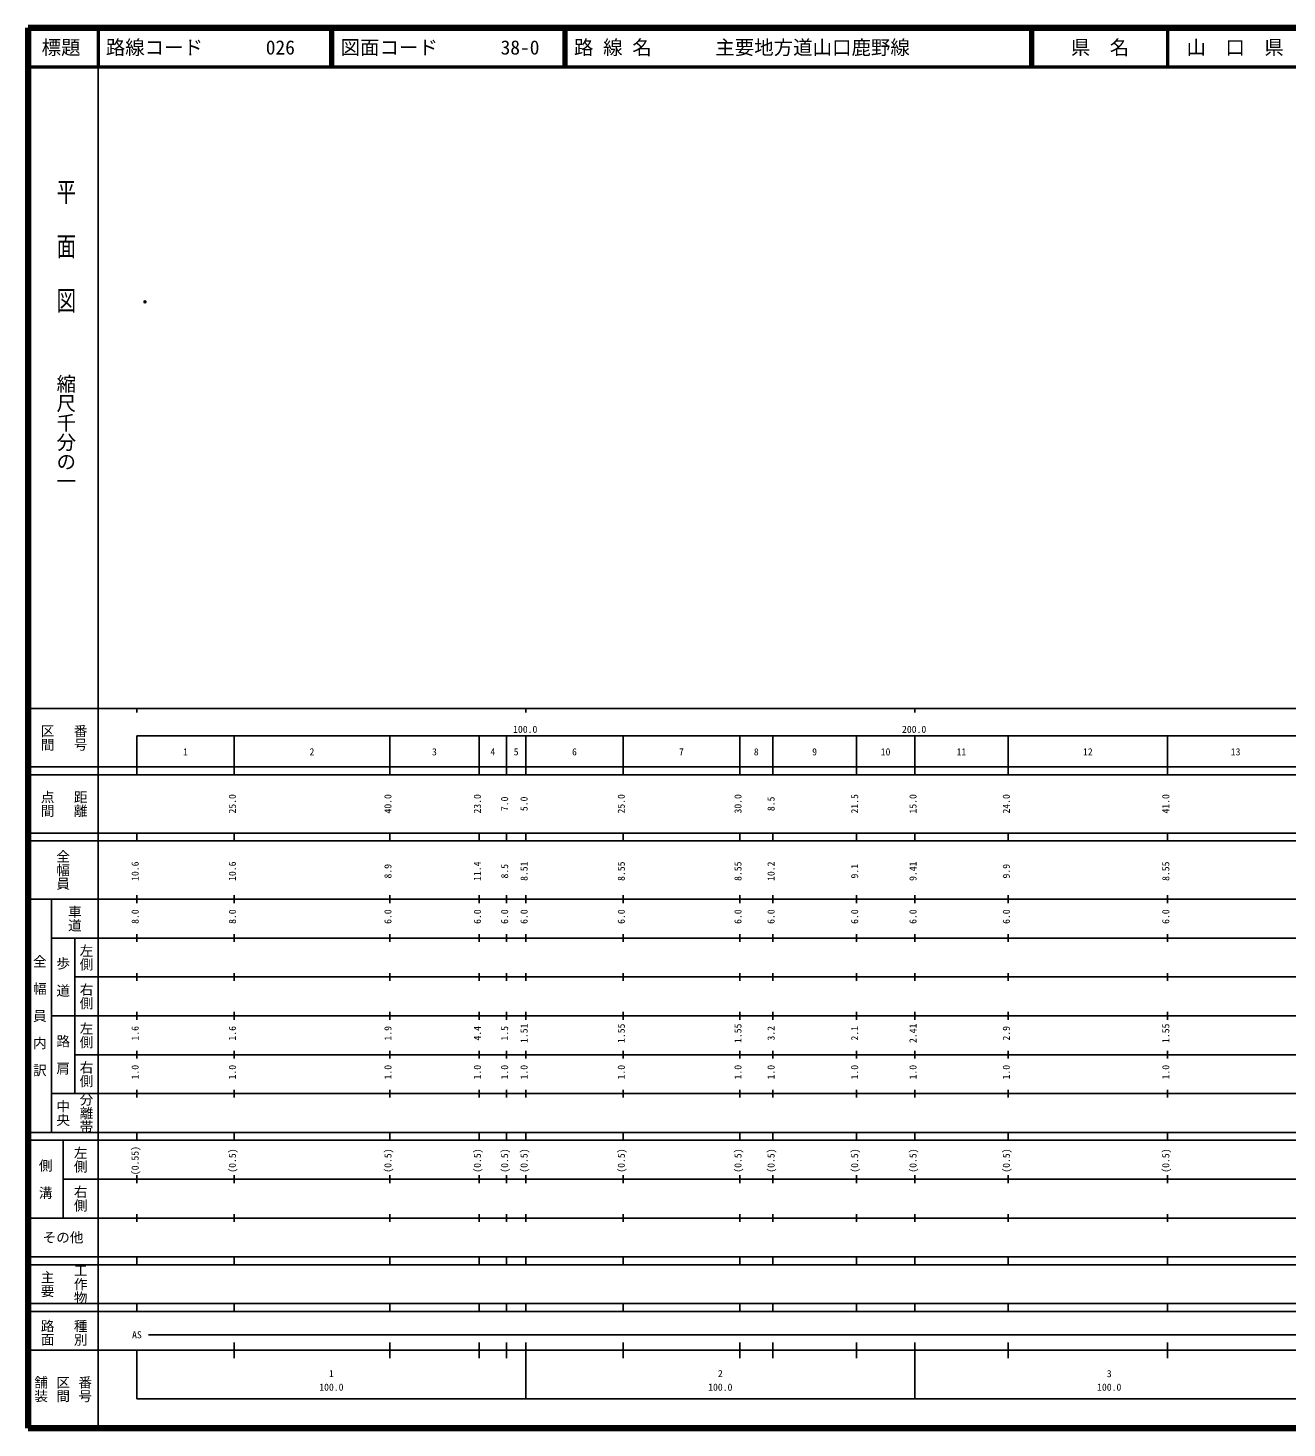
# Model space of a CAD drawing. Units: millimetres on the paper. Extents: x 40 to 680, y 20 to 380.
# Drawn here: x 40 to 363.7, y 20 to 380 of the extents above; entities that cross this region are included whole.
import ezdxf
from ezdxf.enums import TextEntityAlignment as Align

# ---------------------------------------------------------------- set-up
doc = ezdxf.new("R2010")
doc.units = ezdxf.units.MM
doc.header["$PDMODE"] = 32
doc.header["$PDSIZE"] = 0.5
doc.layers.add('M-OTRS', color=6, linetype='Continuous')
doc.layers.add('M-TTL-TXT', color=7, linetype='Continuous')
for name, color, linetype, lineweight in [('M-TTL', 2, 'Continuous', 140), ('M-TTL-BAND', 7, 'Continuous', 25), ('M-TTL-LINE', 7, 'Continuous', 50)]:
    doc.layers.add(name, color=color, linetype=linetype, lineweight=lineweight)
doc.styles.add('@ＭＳ ゴシック', font='')
doc.styles.add('ＭＳ ゴシック', font='')
doc.styles.get('@ＭＳ ゴシック').set_extended_font_data('@MS Gothic')
doc.styles.get('ＭＳ ゴシック').set_extended_font_data('MS Gothic')

msp = doc.modelspace()

# ---------------------------------------------------------------- linework, layer by layer
at = {"layer": 'M-OTRS'}
msp.add_point((70.086, 309.587), dxfattribs=at)
at = {"layer": 'M-TTL'}
for p, q in [((40, 380), (40, 20)), ((680, 380), (40, 380)), ((40, 20), (680, 20))]:
    msp.add_line(p, q, dxfattribs=at)
at = {"layer": 'M-TTL-BAND'}
for p, q in [((58, 370), (58, 20)), ((40, 205), (579, 205)), ((68, 205), (68, 204)), ((168, 205), (168, 204)), ((268, 205), (268, 204)), ((68, 198), (579, 198)), ((68, 198), (68, 188)), ((93, 188), (93, 198)), ((133, 188), (133, 198)), ((156, 188), (156, 198)), ((163, 188), (163, 198)), ((168, 188), (168, 198)), ((193, 188), (193, 198)), ((223, 188), (223, 198)), ((231.5, 188), (231.5, 198)), ((253, 188), (253, 198)), ((268, 188), (268, 198)), ((292, 188), (292, 198)), ((333, 188), (333, 198)), ((40, 190), (579, 190)), ((40, 188), (579, 188)), ((40, 173), (579, 173)), ((68, 171), (68, 173)), ((93, 171), (93, 173)), ((133, 171), (133, 173)), ((156, 171), (156, 173)), ((163, 171), (163, 173)), ((168, 171), (168, 173)), ((193, 171), (193, 173)), ((223, 171), (223, 173)), ((231.5, 171), (231.5, 173)), ((253, 171), (253, 173)), ((268, 171), (268, 173)), ((292, 171), (292, 173)), ((333, 171), (333, 173)), ((40, 171), (579, 171)), ((40, 156), (579, 156)), ((46, 96), (46, 156)), ((68, 155), (68, 157)), ((93, 155), (93, 157)), ((133, 155), (133, 157)), ((156, 155), (156, 157)), ((163, 155), (163, 157)), ((168, 155), (168, 157)), ((193, 155), (193, 157)), ((223, 155), (223, 157)), ((231.5, 155), (231.5, 157)), ((253, 155), (253, 157)), ((268, 155), (268, 157)), ((292, 155), (292, 157)), ((333, 155), (333, 157)), ((46, 146), (579, 146)), ((52, 146), (52, 106)), ((68, 145), (68, 147)), ((93, 145), (93, 147)), ((133, 145), (133, 147)), ((156, 145), (156, 147)), ((163, 145), (163, 147)), ((168, 145), (168, 147)), ((193, 145), (193, 147)), ((223, 145), (223, 147)), ((231.5, 145), (231.5, 147)), ((253, 145), (253, 147)), ((268, 145), (268, 147)), ((292, 145), (292, 147)), ((333, 145), (333, 147)), ((68, 135), (68, 137)), ((93, 135), (93, 137)), ((133, 135), (133, 137)), ((156, 135), (156, 137)), ((163, 135), (163, 137)), ((168, 135), (168, 137)), ((193, 135), (193, 137)), ((223, 135), (223, 137)), ((231.5, 135), (231.5, 137)), ((253, 135), (253, 137)), ((268, 135), (268, 137)), ((292, 135), (292, 137)), ((333, 135), (333, 137)), ((52, 136), (579, 136)), ((46, 126), (579, 126)), ((68, 125), (68, 127)), ((93, 125), (93, 127)), ((133, 125), (133, 127)), ((156, 125), (156, 127)), ((163, 125), (163, 127)), ((168, 125), (168, 127)), ((193, 125), (193, 127)), ((223, 125), (223, 127)), ((231.5, 125), (231.5, 127)), ((253, 125), (253, 127)), ((268, 125), (268, 127)), ((292, 125), (292, 127)), ((333, 125), (333, 127)), ((52, 116), (579, 116)), ((68, 115), (68, 117)), ((93, 115), (93, 117)), ((133, 115), (133, 117)), ((156, 115), (156, 117)), ((163, 115), (163, 117)), ((168, 115), (168, 117)), ((193, 115), (193, 117)), ((223, 115), (223, 117)), ((231.5, 115), (231.5, 117)), ((253, 115), (253, 117)), ((268, 115), (268, 117)), ((292, 115), (292, 117)), ((333, 115), (333, 117)), ((46, 106), (579, 106)), ((68, 105), (68, 107)), ((93, 105), (93, 107)), ((133, 105), (133, 107)), ((156, 105), (156, 107)), ((163, 105), (163, 107)), ((168, 105), (168, 107)), ((193, 105), (193, 107)), ((223, 105), (223, 107)), ((231.5, 105), (231.5, 107)), ((253, 105), (253, 107)), ((268, 105), (268, 107)), ((292, 105), (292, 107)), ((333, 105), (333, 107)), ((40, 96), (579, 96)), ((40, 94), (579, 94)), ((49, 94), (49, 74)), ((68, 94), (68, 96)), ((93, 94), (93, 96)), ((133, 94), (133, 96)), ((156, 94), (156, 96)), ((163, 94), (163, 96)), ((168, 94), (168, 96)), ((193, 94), (193, 96)), ((223, 94), (223, 96)), ((231.5, 94), (231.5, 96)), ((253, 94), (253, 96)), ((268, 94), (268, 96)), ((292, 94), (292, 96)), ((333, 94), (333, 96)), ((49, 84), (579, 84)), ((68, 83), (68, 85)), ((93, 83), (93, 85)), ((133, 83), (133, 85)), ((156, 83), (156, 85)), ((163, 83), (163, 85)), ((168, 83), (168, 85)), ((193, 83), (193, 85)), ((223, 83), (223, 85)), ((231.5, 83), (231.5, 85)), ((253, 83), (253, 85)), ((268, 83), (268, 85)), ((292, 83), (292, 85)), ((333, 83), (333, 85)), ((40, 74), (579, 74)), ((68, 73), (68, 75)), ((93, 73), (93, 75)), ((133, 73), (133, 75)), ((156, 73), (156, 75)), ((163, 73), (163, 75)), ((168, 73), (168, 75)), ((193, 73), (193, 75)), ((223, 73), (223, 75)), ((231.5, 73), (231.5, 75)), ((253, 73), (253, 75)), ((268, 73), (268, 75)), ((292, 73), (292, 75)), ((333, 73), (333, 75)), ((40, 64), (579, 64)), ((40, 62), (579, 62)), ((68, 62), (68, 64)), ((93, 62), (93, 64)), ((133, 62), (133, 64)), ((156, 62), (156, 64)), ((163, 62), (163, 64)), ((168, 62), (168, 64)), ((193, 62), (193, 64)), ((223, 62), (223, 64)), ((231.5, 62), (231.5, 64)), ((253, 62), (253, 64)), ((268, 62), (268, 64)), ((292, 62), (292, 64)), ((333, 62), (333, 64)), ((40, 52), (579, 52)), ((68, 50), (68, 52)), ((93, 50), (93, 52)), ((133, 50), (133, 52)), ((156, 50), (156, 52)), ((163, 50), (163, 52)), ((168, 50), (168, 52)), ((193, 50), (193, 52)), ((223, 50), (223, 52)), ((231.5, 50), (231.5, 52)), ((253, 50), (253, 52)), ((268, 50), (268, 52)), ((292, 50), (292, 52)), ((333, 50), (333, 52)), ((40, 50), (579, 50)), ((71, 44), (560.5, 44)), ((40, 40), (579, 40)), ((68, 40), (68, 27.5)), ((93, 38), (93, 42)), ((133, 38), (133, 42)), ((156, 38), (156, 42)), ((163, 38), (163, 42)), ((168, 27.5), (168, 42)), ((193, 38), (193, 42)), ((223, 38), (223, 42)), ((231.5, 38), (231.5, 42)), ((253, 38), (253, 42)), ((268, 27.5), (268, 42)), ((292, 38), (292, 42)), ((333, 38), (333, 42)), ((68, 27.5), (579, 27.5))]:
    msp.add_line(p, q, dxfattribs=at)
at = {"layer": 'M-TTL-LINE'}
for p, q in [((58, 380), (58, 370)), ((117.75, 380), (117.75, 370)), ((118.25, 380), (118.25, 370)), ((177.75, 380), (177.75, 370)), ((178.25, 380), (178.25, 370)), ((297.75, 380), (297.75, 370)), ((298.25, 380), (298.25, 370)), ((333, 380), (333, 370)), ((40, 370), (680, 370))]:
    msp.add_line(p, q, dxfattribs=at)

# ---------------------------------------------------------------- texts
at = {"layer": 'M-TTL-BAND', "style": '@ＭＳ ゴシック', "width": 1.4}
msp.add_text('平  面  図', height=3.666, rotation=270, dxfattribs=at).set_placement((49.777, 306.475), align=Align.MIDDLE_RIGHT)
at = {"layer": 'M-TTL-BAND', "style": '@ＭＳ ゴシック'}
msp.add_text('縮尺千分の一', height=3.666, rotation=270, dxfattribs=at).set_placement((49.777, 261.03), align=Align.MIDDLE_RIGHT)
for s, p in [('区間', (45, 197.5)), ('番号', (53.5, 197.5)), ('点間', (45, 180.5)), ('距離', (53.5, 180.5)), ('全幅員', (49, 163.5)), ('車道', (52, 151)), ('左側', (55, 141)), ('全\u3000幅\u3000員\u3000内\u3000訳', (43, 126)), ('歩\u3000道', (49, 136)), ('右側', (55, 131)), ('左側', (55, 121)), ('路\u3000肩', (49, 116)), ('右側', (55, 111)), ('分離帯', (55, 101)), ('中央', (49, 101)), ('左側', (53.5, 89)), ('側\u3000溝', (44.5, 84)), ('右側', (53.5, 79)), ('工作物', (53.5, 57)), ('主要', (45, 57)), ('路面', (45, 44.5)), ('種別', (53.5, 44.5)), ('舗装', (43.333, 30)), ('区間', (49, 30)), ('番号', (54.667, 30))]:
    msp.add_text(s, height=2.566, rotation=270, dxfattribs=at).set_placement(p, align=Align.MIDDLE_CENTER)
at = {"layer": 'M-TTL-BAND', "style": 'ＭＳ ゴシック'}
for s, p in [('100.0', (167.844, 198.195)), ('200.0', (267.844, 198.195)), ('1', (80.5, 192.405)), ('2', (113, 192.405)), ('3', (144.5, 192.405)), ('4', (159.5, 192.405)), ('5', (165.5, 192.405)), ('6', (180.5, 192.405)), ('7', (208, 192.405)), ('8', (227.25, 192.405)), ('9', (242.25, 192.405)), ('10', (260.5, 192.405)), ('11', (280, 192.405)), ('12', (312.5, 192.405)), ('13', (350.5, 192.405)), ('AS', (68, 42.5)), ('1', (118, 32.523)), ('2', (218, 32.523)), ('3', (318, 32.523)), ('100.0', (118, 29.033)), ('100.0', (218, 29.033)), ('100.0', (318, 29.033))]:
    msp.add_text(s, height=1.833, dxfattribs=at).set_placement(p, align=Align.BOTTOM_CENTER)
for s, p in [('25.0', (94, 180.5)), ('40.0', (134, 180.5)), ('23.0', (157, 180.5)), ('7.0', (164, 180.5)), ('5.0', (169, 180.5)), ('25.0', (194, 180.5)), ('30.0', (224, 180.5)), ('8.5', (232.5, 180.5)), ('21.5', (254, 180.5)), ('15.0', (269, 180.5)), ('24.0', (293, 180.5)), ('41.0', (334, 180.5)), ('10.6', (69, 163.174)), ('10.6', (94, 163.174)), ('8.9', (134, 163.174)), ('11.4', (157, 163.174)), ('8.5', (164, 163.174)), ('8.51', (169, 163.174)), ('8.55', (194, 163.174)), ('8.55', (224, 163.174)), ('10.2', (232.5, 163.174)), ('9.1', (254, 163.174)), ('9.41', (269, 163.174)), ('9.9', (293, 163.174)), ('8.55', (334, 163.174)), ('8.0', (69, 151.5)), ('8.0', (94, 151.5)), ('6.0', (134, 151.5)), ('6.0', (157, 151.5)), ('6.0', (164, 151.5)), ('6.0', (169, 151.5)), ('6.0', (194, 151.5)), ('6.0', (224, 151.5)), ('6.0', (232.5, 151.5)), ('6.0', (254, 151.5)), ('6.0', (269, 151.5)), ('6.0', (293, 151.5)), ('6.0', (334, 151.5)), ('1.6', (69, 121.5)), ('1.6', (94, 121.5)), ('1.9', (134, 121.5)), ('4.4', (157, 121.5)), ('1.5', (164, 121.5)), ('1.51', (169, 121.5)), ('1.55', (194, 121.5)), ('1.55', (224, 121.5)), ('3.2', (232.5, 121.5)), ('2.1', (254, 121.5)), ('2.41', (269, 121.5)), ('2.9', (293, 121.5)), ('1.55', (334, 121.5)), ('1.0', (69, 111.5)), ('1.0', (94, 111.5)), ('1.0', (134, 111.5)), ('1.0', (157, 111.5)), ('1.0', (164, 111.5)), ('1.0', (169, 111.5)), ('1.0', (194, 111.5)), ('1.0', (224, 111.5)), ('1.0', (232.5, 111.5)), ('1.0', (254, 111.5)), ('1.0', (269, 111.5)), ('1.0', (293, 111.5)), ('1.0', (334, 111.5)), ('(0.55)', (69, 88.764)), ('(0.5)', (94, 88.764)), ('(0.5)', (134, 88.764)), ('(0.5)', (157, 88.764)), ('(0.5)', (164, 88.764)), ('(0.5)', (169, 88.764)), ('(0.5)', (194, 88.764)), ('(0.5)', (224, 88.764)), ('(0.5)', (232.5, 88.764)), ('(0.5)', (254, 88.764)), ('(0.5)', (269, 88.764)), ('(0.5)', (293, 88.764)), ('(0.5)', (334, 88.764))]:
    msp.add_text(s, height=1.833, rotation=90, dxfattribs=at).set_placement(p, align=Align.BOTTOM_CENTER)
msp.add_text('その他', height=2.566, dxfattribs=at).set_placement((49, 69), align=Align.MIDDLE_CENTER)
at = {"layer": 'M-TTL-TXT', "style": 'ＭＳ ゴシック'}
for s, p in [('標題', (48.5, 375)), ('県\u3000名', (315.625, 375)), ('山\u3000口\u3000県', (350.375, 375))]:
    msp.add_text(s, height=3.666, dxfattribs=at).set_placement(p, align=Align.MIDDLE_CENTER)
for s, p in [('路線コード', (60, 375)), ('026', (101.142, 375)), ('図面コード', (120.38, 375)), ('38-0', (161.521, 375)), ('路 線 名', (180.38, 375)), ('主要地方道山口鹿野線', (216.734, 375))]:
    msp.add_text(s, height=3.666, dxfattribs=at).set_placement(p, align=Align.MIDDLE_LEFT)

doc.saveas('drawing.dxf')
